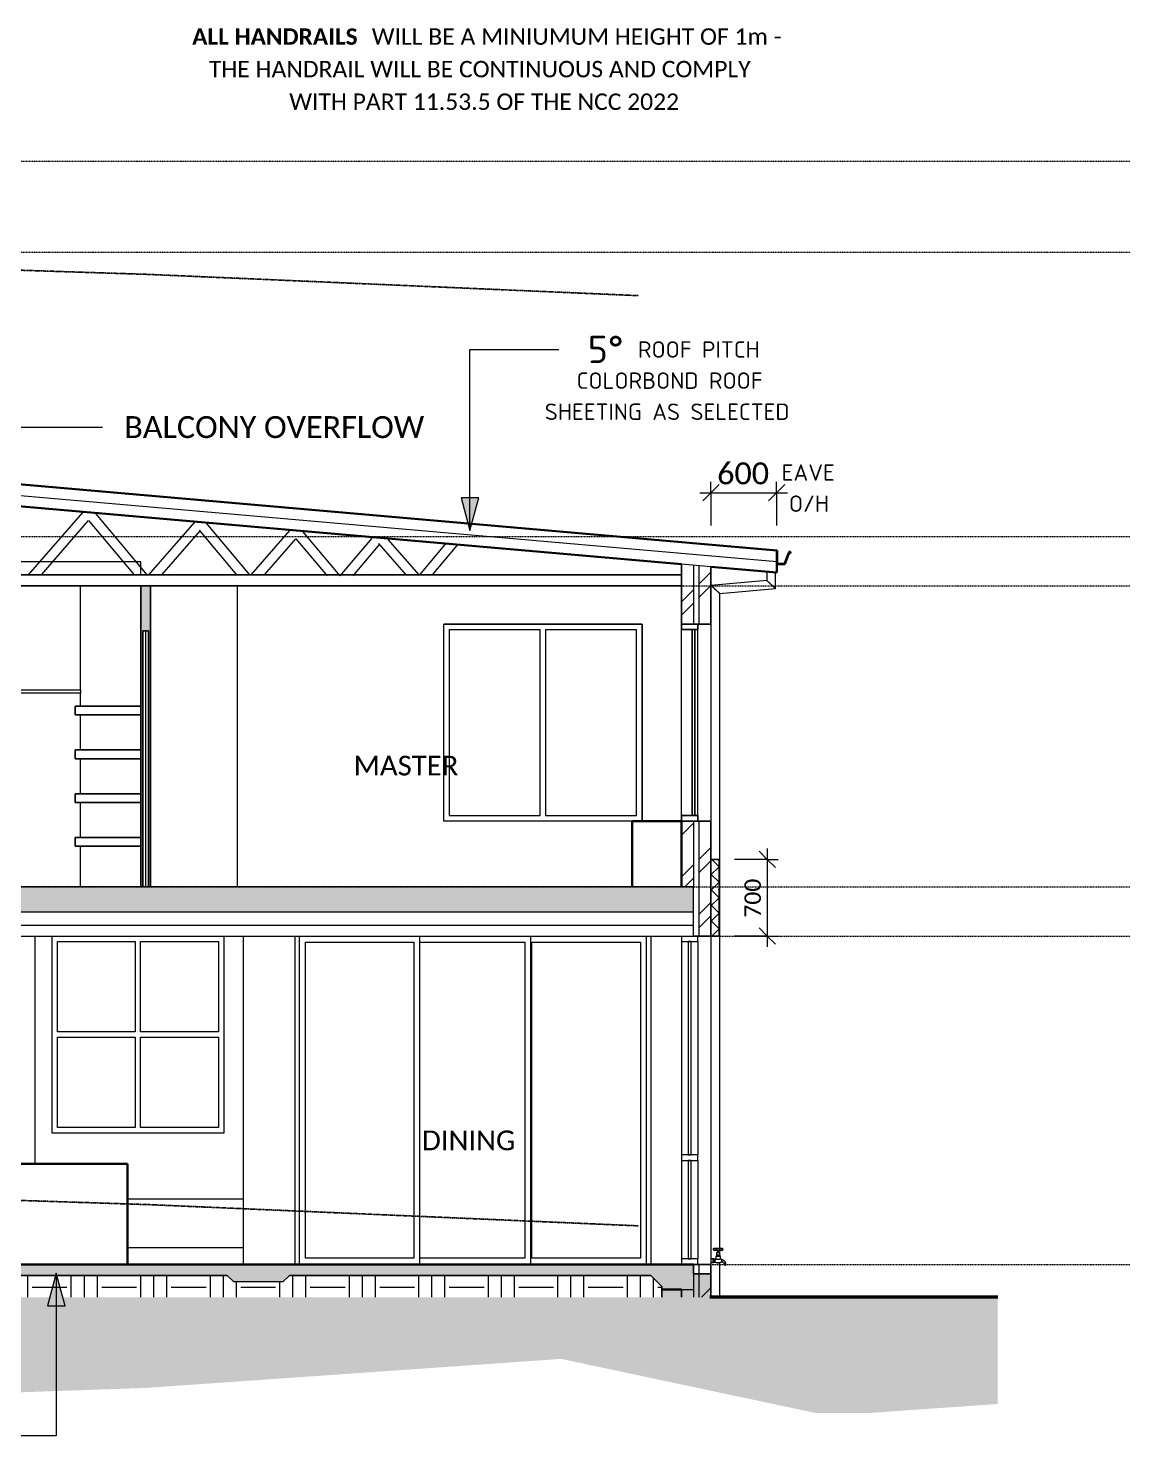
# Model space of a CAD drawing. Header units: millimetres. Extents: x 4189 to 32126, y 27098 to 40481.
# Drawn here: x 22062 to 32126, y 27323 to 40186 of the extents above; entities that cross this region are included whole.
import ezdxf

# ---------------------------------------------------------------- set-up
doc = ezdxf.new("R2010")
doc.units = ezdxf.units.MM
doc.linetypes.add('Centre', pattern=[30, 12, -6, 6, -6])
doc.linetypes.add('Dash 2_5mm', pattern=[5, 2.5, -2.5])
for name, color, linetype, lineweight in [('A-ANNO-DIMS', 211, 'Continuous', 9), ('A-ANNO-DIMS-100', 211, 'Continuous', 9), ('A-AREA-IDEN', 2, 'Continuous', 9), ('A-CLNG', 13, 'Continuous', 9), ('A-DETL', 90, 'Continuous', 9), ('A-DETL-GENF', 92, 'Continuous', 9), ('A-DETL-MEDM', 33, 'Continuous', 25), ('A-DETL-THIN', 151, 'Continuous', 9), ('A-DETL-WIDE', 214, 'Continuous', 50), ('A-DOOR', 31, 'Continuous', 9), ('A-DOOR-FRAM', 31, 'Continuous', 9), ('A-FLOR', 192, 'Continuous', 9), ('A-FLOR-LEVL', 51, 'Continuous', 9), ('A-FLOR-MCUT', 51, 'Continuous', 9), ('A-GENM', 13, 'Continuous', 9), ('A-GLAZ', 151, 'Continuous', 9), ('A-ROOF', 132, 'Continuous', 9), ('A-ROOF-MCUT', 132, 'Continuous', 35), ('A-ROOF-OTLN', 132, 'Continuous', 9), ('A-WALL', 113, 'Continuous', 9), ('A-WALL-PATT', 111, 'Continuous', 25), ('G-ANNO-TEXT', 231, 'Continuous', 9), ('I-WALL', 2, 'Continuous', 9), ('P-SANR-FIXT', 6, 'Continuous', 9), ('Q-CASE', 31, 'Continuous', 9)]:
    doc.layers.add(name, color=color, linetype=linetype, lineweight=lineweight)
doc.styles.add('Calibri', font='calibri.ttf', dxfattribs={"height": 150})
doc.styles.add('Calibri_1', font='calibri.ttf', dxfattribs={"height": 200})
doc.styles.add('Calibri_2', font='calibri.ttf', dxfattribs={"height": 180})
doc.styles.add('Calibri_B', font='calibrib.ttf', dxfattribs={"height": 150})
doc.styles.add('ISOCPEUR_1', font='ISOCPEUR.ttf', dxfattribs={"height": 150})
doc.styles.add('ISOCPEUR_2', font='ISOCPEUR.ttf', dxfattribs={"height": 250})
doc.dimstyles.new('1_5mm_Calibrii', dxfattribs={"dimscale": 304.8, "dimtxt": 176.602264, "dimasz": 0.492126, "dimexe": 0.328084, "dimexo": 0.0625, "dimgap": 0, "dimtad": 1, "dimdec": 0, "dimzin": 0, "dimdsep": 46, "dimtxsty": 'Calibri', "dimblk1": 'OBLIQUE', "dimblk2": 'OBLIQUE', "dimsah": 1, "dimcen": 0.09, "dimdle": 0.328084, "dimazin": 0, "dimtfac": 1, "dimtdec": 4, "dimtix": 1, "dimtmove": 0, "dimatfit": 3, "dimfxl": 0.984252, "dimfxlon": 1, "dimtvp": 1, "dimtolj": 1, "dimtzin": 0, "dimarcsym": 2})
doc.dimstyles.new('2_0mm_Calibrii', dxfattribs={"dimscale": 304.8, "dimtxt": 235.469685, "dimasz": 0.492126, "dimexe": 0.328084, "dimexo": 0.0625, "dimgap": 0, "dimtad": 1, "dimdec": 0, "dimzin": 0, "dimdsep": 46, "dimtxsty": 'Calibri_1', "dimblk1": 'OBLIQUE', "dimblk2": 'OBLIQUE', "dimsah": 1, "dimcen": 0.09, "dimdle": 0.328084, "dimazin": 0, "dimtfac": 1, "dimtdec": 4, "dimtix": 1, "dimtmove": 0, "dimatfit": 3, "dimfxl": 0.984252, "dimfxlon": 1, "dimtvp": 1, "dimtolj": 1, "dimtzin": 0, "dimarcsym": 2})
pattern_1 = [(45, (17970.97, 19353.85), (-251.447, 251.447), []), (45, (17970.97, 19734.85), (-251.447, 251.447), [])]
pattern_2 = [(0, (17970.97, 19353.85), (317.5, 317.5), [317.5, -317.5]), (0, (17970.97, 19472.9), (317.5, 317.5), [317.5, -317.5]), (0, (17970.97, 19591.97), (317.5, 317.5), [317.5, -317.5]), (90, (18010.66, 19631.66), (-317.5, 317.5), [317.5, -317.5]), (90, (18129.72, 19631.66), (-317.5, 317.5), [317.5, -317.5]), (90, (18248.8, 19631.66), (-317.5, 317.5), [317.5, -317.5])]

# ---------------------------------------------------------------- blocks, each defined once
blk = doc.blocks.new('3 PANEL 2 transom - AFA1842 SP-1980656-SECTION C-C')
at = {"layer": 'A-GLAZ', "lineweight": 25}
for p, q in [((28029, 34740), (28029, 34690)), ((28179, 34740), (28029, 34740)), ((28179, 34690), (28179, 34740)), ((28029, 34690), (28179, 34690)), ((28127, 34690), (28127, 32990)), ((28152, 34690), (28127, 34690)), ((28152, 32990), (28152, 34690)), ((28029, 32990), (28029, 32940)), ((28179, 32990), (28029, 32990)), ((28029, 32940), (28179, 32940)), ((28127, 32990), (28152, 32990)), ((28179, 32940), (28179, 32990))]:
    blk.add_line(p, q, dxfattribs=at)
at = {"layer": 'A-GLAZ'}
for p, q in [((28029, 32990), (28029, 34690)), ((28179, 32990), (28179, 34690))]:
    blk.add_line(p, q, dxfattribs=at)
blk = doc.blocks.new('AS_AA 0606 - 1518_2 PANEL HORIZONTAL_ - AA1818-1980610-SECTION C-C')
at = {"layer": 'A-GLAZ'}
for p, q in [((25859, 32940), (25859, 34740)), ((27669, 34740), (25859, 34740)), ((27669, 34740), (27669, 32940)), ((25909, 34690), (25909, 32990)), ((25909, 34690), (26739, 34690)), ((26739, 32990), (26739, 34690)), ((26789, 34690), (27619, 34690)), ((26789, 34690), (26789, 32990)), ((27619, 32990), (27619, 34690)), ((27579, 32940), (25859, 32940)), ((25909, 32990), (26739, 32990)), ((26789, 32990), (27619, 32990))]:
    blk.add_line(p, q, dxfattribs=at)
blk = doc.blocks.new('Stacker Door - 3 Panel - XXF3032 SP-2545091-SECTION C-C')
at = {"layer": 'A-DOOR'}
for p, q in [((24499, 31890), (24499, 28890)), ((24539, 28890), (24539, 31889)), ((24539, 31889), (27709, 31889)), ((27709, 28890), (27709, 31889)), ((27749, 31890), (27749, 28890))]:
    blk.add_line(p, q, dxfattribs=at)
at = {"layer": 'A-DOOR-FRAM'}
for p, q in [((24594, 28945), (24594, 31835)), ((24594, 31835), (25586, 31835)), ((25586, 31835), (25586, 28945)), ((25641, 28890), (25641, 31889)), ((25641, 31835), (26600, 31835)), ((26600, 31835), (26600, 28945)), ((26655, 28890), (26655, 31889)), ((26663, 28945), (26663, 31835)), ((26663, 31835), (27654, 31835)), ((27654, 31835), (27654, 28945)), ((25586, 28945), (24594, 28945)), ((26600, 28945), (25641, 28945)), ((27654, 28945), (26663, 28945))]:
    blk.add_line(p, q, dxfattribs=at)
blk = doc.blocks.new('custom - equal Panel M_6 PANEL HORIZONTAL_ - AFA3042T SP-2001726-SECTION C-C')
at = {"layer": 'A-GLAZ', "lineweight": 18}
for p, q in [((28029, 31890), (28029, 31840)), ((28029, 31840), (28179, 31840)), ((28117, 31840), (28092, 31840)), ((28092, 31840), (28092, 29890)), ((28117, 29890), (28117, 31840)), ((28179, 31890), (28139, 31890)), ((28179, 31840), (28179, 31890)), ((28179, 29890), (28029, 29890)), ((28029, 29890), (28029, 29840)), ((28092, 29890), (28117, 29890)), ((28179, 29840), (28179, 29890)), ((28029, 29840), (28179, 29840)), ((28117, 29840), (28092, 29840)), ((28092, 29840), (28092, 28940)), ((28117, 28940), (28117, 29840)), ((28179, 28940), (28029, 28940)), ((28029, 28940), (28029, 28890)), ((28029, 28890), (28179, 28890)), ((28092, 28940), (28117, 28940)), ((28179, 28890), (28179, 28940))]:
    blk.add_line(p, q, dxfattribs=at)
at = {"layer": 'A-GLAZ'}
for p, q in [((28029, 31840), (28029, 29890)), ((28179, 31840), (28179, 29890)), ((28029, 29840), (28029, 28940)), ((28179, 29840), (28179, 28940))]:
    blk.add_line(p, q, dxfattribs=at)
blk = doc.blocks.new('Custom - Equal Panel T _ M_4 PANEL VERTICAL_ - AF1815T SP-2446777-SECTION C-C')
at = {"layer": 'A-GLAZ'}
for p, q in [((22329, 31015), (22329, 31840)), ((22329, 31840), (23039, 31840)), ((23039, 31840), (23039, 31015)), ((23089, 31015), (23089, 31840)), ((23089, 31840), (23799, 31840)), ((23799, 31840), (23799, 31015)), ((23039, 31015), (22329, 31015)), ((23799, 31015), (23089, 31015)), ((22329, 30965), (23039, 30965)), ((22329, 30140), (22329, 30965)), ((23039, 30965), (23039, 30140)), ((23089, 30965), (23799, 30965)), ((23089, 30140), (23089, 30965)), ((23799, 30965), (23799, 30140)), ((23039, 30140), (22329, 30140)), ((23799, 30140), (23089, 30140))]:
    blk.add_line(p, q, dxfattribs=at)
blk = doc.blocks.new('Downpipe - 450 Eave-1917949-SECTION C-C')
at = {"layer": 'A-GENM'}
for p, q in [((28809, 35138), (28299, 35093)), ((28809, 35219), (28809, 35138)), ((28889, 35065), (28889, 35212)), ((28379, 35020), (28889, 35065)), ((28379, 29035), (28379, 35020)), ((28379, 28995), (28379, 29018)), ((28379, 28962), (28379, 28963)), ((28379, 28590), (28379, 28905))]:
    blk.add_line(p, q, dxfattribs=at)
for points in [[(28889, 35065), (28889, 35065), (28889, 35065), (28887, 35067), (28884, 35070), (28882, 35072), (28880, 35074), (28877, 35076), (28874, 35079), (28870, 35082), (28867, 35085), (28865, 35087), (28862, 35090), (28860, 35092), (28857, 35094), (28855, 35097), (28852, 35099), (28849, 35101), (28847, 35104), (28844, 35106), (28842, 35109), (28839, 35111), (28837, 35113), (28834, 35115), (28832, 35118), (28829, 35120), (28827, 35122), (28824, 35124), (28822, 35127), (28819, 35129), (28817, 35131), (28815, 35133), (28812, 35135), (28810, 35137), (28809, 35138), (28809, 35138)], [(28379, 35020), (28379, 35020), (28379, 35021), (28377, 35023), (28374, 35025), (28372, 35027), (28370, 35029), (28367, 35031), (28364, 35034), (28360, 35038), (28357, 35040), (28355, 35043), (28352, 35045), (28350, 35047), (28347, 35050), (28345, 35052), (28342, 35054), (28339, 35057), (28337, 35059), (28334, 35062), (28332, 35064), (28329, 35066), (28327, 35069), (28324, 35071), (28322, 35073), (28319, 35075), (28317, 35077), (28314, 35080), (28312, 35082), (28309, 35084), (28307, 35086), (28305, 35089), (28302, 35091), (28300, 35093), (28299, 35093), (28299, 35093)]]:
    blk.add_open_spline(points, degree=3, knots=[0, 0, 0, 0, 0.083333, 0.125, 0.166667, 0.208333, 0.229167, 0.25, 0.291667, 0.333333, 0.354167, 0.375, 0.395833, 0.416667, 0.4375, 0.458333, 0.479167, 0.5, 0.520833, 0.541667, 0.5625, 0.583333, 0.604167, 0.625, 0.645833, 0.666667, 0.6875, 0.708333, 0.75, 0.770833, 0.791667, 0.833333, 0.875, 0.916667, 1, 1, 1, 1], dxfattribs=at)
blk = doc.blocks.new('Tap - Tap-1959228-SECTION C-C')
at = {"layer": 'P-SANR-FIXT'}
for p, q in [((28344, 28962), (28344, 28940)), ((28365, 28962), (28344, 28962)), ((28345, 28963), (28345, 28962)), ((28365, 28963), (28345, 28963)), ((28349, 28995), (28349, 28976)), ((28365, 28995), (28349, 28995)), ((28349, 28976), (28365, 28976)), ((28349, 28976), (28349, 28963)), ((28377, 29036), (28352, 29036)), ((28352, 29018), (28352, 29036)), ((28352, 29018), (28358, 29018)), ((28354, 28976), (28354, 28963)), ((28358, 29018), (28358, 28995)), ((28365, 29020), (28363, 29020)), ((28366, 29020), (28365, 29020)), ((28380, 28995), (28365, 28995)), ((28365, 28976), (28380, 28976)), ((28365, 28976), (28365, 28963)), ((28385, 28963), (28365, 28963)), ((28386, 28962), (28365, 28962)), ((28371, 28995), (28371, 29018)), ((28371, 29018), (28377, 29018)), ((28375, 28976), (28375, 28963)), ((28377, 29036), (28377, 29018)), ((28380, 28976), (28380, 28995)), ((28380, 28976), (28380, 28963)), ((28385, 28962), (28385, 28963)), ((28386, 28940), (28386, 28962)), ((28319, 28939), (28299, 28939)), ((28299, 28908), (28319, 28908)), ((28319, 28930), (28319, 28940)), ((28325, 28940), (28319, 28940)), ((28319, 28917), (28319, 28930)), ((28325, 28930), (28319, 28930)), ((28319, 28907), (28319, 28917)), ((28325, 28917), (28319, 28917)), ((28325, 28907), (28319, 28907)), ((28325, 28940), (28325, 28930)), ((28335, 28935), (28325, 28939)), ((28325, 28930), (28325, 28917)), ((28325, 28917), (28325, 28907)), ((28325, 28908), (28335, 28911)), ((28347, 28937), (28365, 28937)), ((28365, 28937), (28382, 28937)), ((28398, 28932), (28398, 28933)), ((28398, 28914), (28398, 28930)), ((28421, 28885), (28436, 28884)), ((28435, 28884), (28436, 28884))]:
    blk.add_line(p, q, dxfattribs=at)
at = {"layer": 'P-SANR-FIXT', "flags": 128}
for points in [[(28320, 29027), (28324, 29035), (28331, 29036), (28342, 29034), (28352, 29036)], [(28352, 29036), (28342, 29034), (28331, 29036), (28324, 29035), (28320, 29027)], [(28352, 29018), (28342, 29019), (28331, 29018), (28324, 29019), (28320, 29027)], [(28320, 29027), (28324, 29019), (28331, 29018), (28342, 29019), (28352, 29018)], [(28377, 29036), (28387, 29034), (28398, 29036), (28405, 29035), (28409, 29027)], [(28409, 29027), (28405, 29035), (28398, 29036), (28387, 29034), (28377, 29036)], [(28409, 29027), (28405, 29019), (28398, 29018), (28387, 29019), (28377, 29018)], [(28377, 29018), (28387, 29019), (28398, 29018), (28405, 29019), (28409, 29027)], [(28335, 28935), (28339, 28938), (28344, 28940)], [(28344, 28940), (28339, 28938), (28335, 28935)], [(28335, 28935), (28335, 28934), (28335, 28932), (28335, 28929), (28335, 28927), (28335, 28923)], [(28335, 28923), (28335, 28920), (28335, 28917), (28335, 28915), (28335, 28913), (28335, 28912), (28335, 28911)], [(28398, 28914), (28377, 28905), (28356, 28904), (28335, 28911)], [(28335, 28911), (28356, 28904), (28377, 28905), (28398, 28914)], [(28386, 28940), (28392, 28937), (28398, 28933)], [(28398, 28933), (28392, 28937), (28386, 28940)], [(28436, 28884), (28437, 28886), (28437, 28888), (28436, 28890), (28436, 28892), (28436, 28893), (28436, 28895), (28435, 28897), (28435, 28899), (28435, 28900), (28434, 28902), (28433, 28904), (28433, 28905), (28432, 28907), (28431, 28909), (28430, 28910), (28429, 28912), (28428, 28913), (28427, 28915), (28426, 28916), (28425, 28917), (28424, 28919), (28422, 28920), (28421, 28921), (28420, 28922), (28418, 28923), (28417, 28924), (28415, 28925), (28414, 28926), (28412, 28927), (28411, 28928), (28409, 28929), (28407, 28929), (28406, 28930), (28404, 28930), (28402, 28931), (28400, 28931), (28399, 28931), (28398, 28932)], [(28398, 28915), (28399, 28915), (28400, 28915), (28401, 28914), (28402, 28914), (28404, 28913), (28405, 28913), (28406, 28912), (28407, 28912), (28408, 28911), (28409, 28911), (28409, 28910), (28410, 28909), (28411, 28908), (28412, 28908), (28413, 28907), (28414, 28906), (28414, 28905), (28415, 28904), (28416, 28903), (28416, 28902), (28417, 28901), (28417, 28900), (28418, 28899), (28418, 28898), (28419, 28897), (28419, 28896), (28420, 28895), (28420, 28894), (28420, 28893), (28420, 28891), (28420, 28890), (28420, 28889), (28421, 28888), (28421, 28887), (28421, 28886), (28420, 28885)]]:
    blk.add_lwpolyline(points, dxfattribs=at)
at = {"layer": 'P-SANR-FIXT'}
for points, knots in [([(28363, 29020), (28363, 29020), (28363, 29020), (28362, 29020), (28362, 29020), (28362, 29020), (28361, 29020), (28361, 29020), (28361, 29019), (28361, 29019), (28360, 29019), (28360, 29019), (28360, 29019), (28360, 29019), (28360, 29019), (28359, 29019), (28359, 29018), (28359, 29018), (28359, 29018), (28359, 29018), (28358, 29018), (28358, 29018), (28358, 29018)], [0, 0, 0, 0, 0.0833333, 0.125, 0.1666667, 0.2083333, 0.25, 0.2916667, 0.3125, 0.3333333, 0.3541667, 0.375, 0.4166667, 0.4583333, 0.5, 0.5416667, 0.5833333, 0.625, 0.6666667, 0.7083333, 0.75, 0.8333333, 0.8333333, 0.8333333, 0.8333333]), ([(28371, 29018), (28371, 29018), (28371, 29018), (28371, 29018), (28370, 29018), (28370, 29018), (28370, 29018), (28370, 29019), (28370, 29019), (28369, 29019), (28369, 29019), (28369, 29019), (28369, 29019), (28368, 29019), (28368, 29020), (28368, 29020), (28368, 29020), (28367, 29020), (28367, 29020), (28367, 29020), (28366, 29020), (28366, 29020)], [0.1666667, 0.1666667, 0.1666667, 0.1666667, 0.25, 0.2916667, 0.3333333, 0.375, 0.4166667, 0.4583333, 0.5, 0.5416667, 0.5833333, 0.625, 0.6666667, 0.6875, 0.7083333, 0.75, 0.7916667, 0.8333333, 0.875, 0.9166667, 1, 1, 1, 1])]:
    blk.add_open_spline(points, degree=3, knots=knots, dxfattribs=at)
for points in [[(28347, 28937), (28346, 28937), (28345, 28938), (28344, 28939), (28344, 28940), (28344, 28940)], [(28386, 28940), (28386, 28940), (28385, 28939), (28384, 28938), (28383, 28937), (28382, 28937)]]:
    blk.add_open_spline(points, degree=3, dxfattribs=at)
blk = doc.blocks.new('DIMBLOCK2-SECTION C-C')
at = {"layer": 'A-ANNO-DIMS-100'}
for p, q in [((28299, 35941), (28299, 36041)), ((28899, 35941), (28899, 36041)), ((28199, 35941), (28999, 35941)), ((28299, 35941), (28224, 35866)), ((28299, 35941), (28374, 36016)), ((28299, 35941), (28299, 35641)), ((28899, 35941), (28824, 35866)), ((28899, 35941), (28974, 36016)), ((28899, 35941), (28899, 35641))]:
    blk.add_line(p, q, dxfattribs=at)
at = {"layer": 'A-ANNO-DIMS-100', "color": 0, "insert": (28356, 36218), "char_height": 200, "width": 583.66, "attachment_point": 1, "line_spacing_factor": 1.158048, "style": 'Calibri_1'}
blk.add_mtext('600', dxfattribs=at)
blk = doc.blocks.new('_Oblique')
at = {"color": 0, "linetype": 'ByBlock', "lineweight": -2}
blk.add_line((-0.5, -0.5), (0.5, 0.5), dxfattribs=at)
blk = doc.blocks.new('DIMBLOCK4-SECTION C-C')
at = {"layer": 'A-ANNO-DIMS-100'}
for p, q in [((28813, 32690), (28813, 31790)), ((28813, 32590), (28513, 32590)), ((28813, 32590), (28738, 32665)), ((28813, 32590), (28888, 32515)), ((28813, 32590), (28913, 32590)), ((28813, 31890), (28738, 31965)), ((28813, 31890), (28513, 31890)), ((28813, 31890), (28888, 31815)), ((28813, 31890), (28913, 31890))]:
    blk.add_line(p, q, dxfattribs=at)
at = {"layer": 'A-ANNO-DIMS-100', "color": 0, "insert": (28605, 32058), "char_height": 150, "width": 437.74, "attachment_point": 1, "rotation": 90, "line_spacing_factor": 1.158048, "style": 'Calibri'}
blk.add_mtext('700', dxfattribs=at)

msp = doc.modelspace()

# ---------------------------------------------------------------- hatches: boundary and pattern name
at = {"layer": 'A-DETL-GENF'}
h = msp.add_hatch(dxfattribs=at)
h.set_pattern_fill('FP_15', style=0, pattern_type=2)
h.set_pattern_definition([(50, (17971, 19353.85), (728.737, -63.756), [76.2, -838.2]), (355, (17971, 19353.85), (-140.97, 764.228), [60.96, -670.56]), (100.451, (18031.7, 19348.54), (587.77, 700.467), [64.76, -712.36]), (46.184, (17971, 19557.05), (1084.316, -168.17), [114.3, -1257.3]), (96.636, (18061.3, 19543), (949.61, 989.71), [97.14, -1068.54]), (351.184, (17971, 19557), (949.62, 989.7), [91.44, -1005.84]), (21, (18072.6, 19506.25), (606.458, -409.06), [76.2, -838.2]), (326, (18072.6, 19506.25), (247.21, 736.753), [60.96, -670.56]), (71.451, (18123.1, 19472.16), (853.668, 327.685), [64.76, -712.36]), (37.5, (17970.97, 19353.85), (12.3547, 338.22), [33.528, -628.904, 33.528, -647.192, -673.1]), (37.5, (17970.97, 19353.85), (12.3547, 338.22), [-1343.152, 33.528, -639.572]), (7.5, (17970.97, 19353.85), (267.279, 400.722), [33.528, -354.584, 33.528, -613.664, -256.54]), (7.5, (17970.97, 19353.85), (267.279, 400.722), [-1035.304, 33.528, -223.012]), (327.5, (17744.4, 19353.85), (542.3633, -22.9153), [33.528, -220.472, 33.528, -1810.512]), (327.5, (17744.4, 19353.85), (542.3633, -22.9153), [-287.528, -758.952, 33.528, -1018.032]), (317.5, (17642.8, 19353.85), (592.517, 101.707), [33.528, -296.672, 33.528, -492.76, -746.76]), (317.5, (17642.8, 19353.85), (592.517, 101.707), [-856.488, 33.528, -713.232])])
h.paths.add_polyline_path([(9012.7, 31938), (10027.5, 31938), (10199.5, 32110), (28139.5, 32110), (28139.5, 32340), (19609.5, 32340), (19609.5, 32310), (17829.5, 32310), (17829.5, 32340), (16049.5, 32340), (16049.5, 32310), (13769.5, 32310), (13769.5, 32340), (9749.5, 32340), (9749.5, 32168), (8489.5, 32168), (8489.5, 31938)])
h = msp.add_hatch(dxfattribs=at)
h.set_pattern_fill('FP_13', color=8, style=0, pattern_type=2)
h.set_pattern_definition(pattern_2)
h.paths.add_polyline_path([(29435.9, 27532.6), (29753.8, 27532.6), (30918.8, 27614.1), (30918.8, 28590), (9589.5, 28590), (9589.5, 28576), (8989.5, 28576), (8989.5, 28090), (8539.5, 28090), (8539.5, 31890), (7299.5, 31890), (7299.5, 32054), (6746.6, 32069.1), (6746.6, 29173.8), (8608.7, 27976), (13980.9, 27976), (14780.8, 27532.6), (17427, 27532.6), (17699.5, 27570.9), (23139.5, 27760.9), (26930.2, 28026), (29251.2, 27532.6), (29408, 27532.6)])
h = msp.add_hatch(dxfattribs=at)
h.set_pattern_fill('FP_3', style=0, pattern_type=2)
h.set_pattern_definition([(50, (17970.97, 19353.85), (582.989, -51.005), [60.96, -670.56]), (355, (17971, 19353.85), (-112.777, 611.382), [48.768, -536.448]), (100.451, (18019.56, 19349.6), (470.216, 560.373), [51.808, -569.888]), (46.184, (17971, 19516.4), (867.453, -134.537), [91.44, -1005.84]), (96.636, (18043.3, 19505.2), (759.69, 791.77), [77.71, -854.83]), (351.184, (17971, 19516.4), (759.696, 791.76), [73.15, -804.67]), (21, (18052.25, 19475.77), (485.166, -327.249), [60.96, -670.56]), (326, (18052.25, 19475.77), (197.767, 589.402), [48.768, -536.448]), (71.451, (18092.7, 19448.5), (682.934, 262.148), [51.808, -569.888]), (37.5, (17970.97, 19353.85), (9.883, 270.576), [26.822, -503.123, 26.822, -517.754, -538.48]), (37.5, (17970.97, 19353.85), (9.883, 270.576), [-1074.522, 26.822, -511.658]), (7.5, (17970.97, 19353.85), (213.8225, 320.578), [26.822, -283.667, 26.822, -490.931, -205.232]), (7.5, (17970.97, 19353.85), (213.8225, 320.578), [-828.243, 26.822, -178.41]), (327.5, (17789.72, 19353.85), (433.891, -18.3325), [26.822, -176.378, 26.822, -607.162, -841.248]), (327.5, (17789.72, 19353.85), (433.891, -18.3325), [-837.184, 26.822, -814.426]), (317.5, (17708.44, 19353.85), (474.014, 81.365), [26.822, -237.338, 26.822, -394.208, -597.408]), (317.5, (17708.44, 19353.85), (474.014, 81.365), [-685.19, 26.822, -570.586])])
h.paths.add_polyline_path([(27849.5, 28590), (28299.5, 28590), (28299.5, 28804), (28139.5, 28804), (28139.5, 28890), (9749.5, 28890), (9749.5, 28730), (9589.5, 28730), (9590.6, 28590), (10039.5, 28590), (10039.5, 28689), (10139.5, 28789), (12114.5, 28789), (12174.5, 28729), (12474.5, 28729), (12534.5, 28789), (14074.5, 28789), (14134.5, 28729), (14434.5, 28729), (14494.5, 28789), (15894.5, 28789), (15954.5, 28729), (16254.5, 28729), (16314.5, 28789), (18003.4, 28789), (18063.4, 28729), (18964.5, 28729), (19024.5, 28789), (23879.5, 28789), (23939.5, 28729), (24389.5, 28729), (24449.5, 28789), (27749.5, 28789), (27849.5, 28689), (27849.5, 28592.4)])
h = msp.add_hatch(dxfattribs=at)
h.set_pattern_fill('FP_13', color=8, style=0, pattern_type=2)
h.set_pattern_definition(pattern_2)
h.paths.add_polyline_path([(27849.5, 28589), (27849.5, 28689), (27749.5, 28789), (24449.5, 28789), (24389.5, 28729), (23939.5, 28729), (23879.5, 28789), (19024.5, 28789), (18964.5, 28729), (18063.4, 28729), (18003.4, 28789), (16314.5, 28789), (16254.5, 28729), (15954.5, 28729), (15894.5, 28789), (14494.5, 28789), (14434.5, 28729), (14134.5, 28729), (14074.5, 28789), (12534.5, 28789), (12474.5, 28729), (12174.5, 28729), (12114.5, 28789), (10139.5, 28789), (10039.5, 28689), (10039.5, 28589), (27141.9, 28589)])
at = {"layer": 'A-WALL-PATT', "lineweight": 9}
h = msp.add_hatch(dxfattribs=at)
h.set_pattern_fill('FP_1', color=256, style=0, pattern_type=2)
h.set_pattern_definition(pattern_1)
h.paths.add_polyline_path([(28076.6, 32340), (28139.5, 32340), (28139.5, 32940), (28029.5, 32940), (28029.5, 32340)])
h.paths.add_polyline_path([(28029.5, 34740), (28139.5, 34740), (28139.5, 35277.9), (28029.5, 35287.5), (28029.5, 35070.3)])
h = msp.add_hatch(dxfattribs=at)
h.set_pattern_fill('FP_1', color=256, style=0, pattern_type=2)
h.set_pattern_definition(pattern_1)
h.paths.add_polyline_path([(28299.5, 31890), (28299.5, 32940), (28189.5, 32940), (28189.5, 31890), (28274.9, 31890)])
h.paths.add_polyline_path([(28299.5, 34740), (28299.5, 35263.9), (28189.5, 35273.5), (28189.5, 34740), (28274.9, 34740)])
msp.add_hatch(color=256, dxfattribs=at).paths.add_polyline_path([(23179.5, 32340), (23179.5, 35090), (23089.5, 35090), (23089.5, 32340), (23109.5, 32340), (23109.5, 34680), (23159.5, 34680), (23159.5, 32340)])
h = msp.add_hatch(dxfattribs=at)
h.set_pattern_fill('FP_6', color=256, angle=225, style=0, pattern_type=2)
h.set_pattern_definition([(135, (28374.46, 32240), (-70.71, -70.71), []), (225, (28374.46, 32240), (70.71, -70.71), [])])
h.paths.add_polyline_path([(28369.4, 31890), (28374.5, 31890), (28374.5, 32590), (28299.5, 32590), (28299.5, 31890)])
h = msp.add_hatch(dxfattribs=at)
h.set_pattern_fill('FP_1', color=256, style=0, pattern_type=2)
h.set_pattern_definition(pattern_1)
h.paths.add_polyline_path([(28189.5, 28590), (28299.5, 28590), (28299.5, 28890), (28189.5, 28890), (28189.5, 28722.8)])
h = msp.add_hatch(dxfattribs=at)
h.set_pattern_fill('FP_1', color=256, style=0, pattern_type=2)
h.set_pattern_definition(pattern_1)
h.paths.add_polyline_path([(28139.5, 28590), (28139.5, 28660), (28029.5, 28660), (28029.5, 28590)])
at = {"layer": 'G-ANNO-TEXT'}
for points in [[(26097.8, 35594.4), (26178.2, 35894.4), (26017.4, 35894.4)], [(22318.6, 28810), (22238.3, 28510), (22399, 28510)]]:
    msp.add_hatch(color=7, dxfattribs=at).paths.add_polyline_path(points)

# ---------------------------------------------------------------- linework, layer by layer
at = {"layer": 'A-CLNG', "lineweight": 25}
for p, q in [((28029.5, 35190), (19609.5, 35190)), ((19609.5, 35090), (28029.5, 35090))]:
    msp.add_line(p, q, dxfattribs=at)
at = {"layer": 'A-DETL', "linetype": 'Dash 2_5mm', "lineweight": 25}
for p, q in [((18700, 38081.3), (23162.6, 37935.8)), ((27638.4, 37741.7), (23162.6, 37935.8)), ((18700, 29581.3), (23162.6, 29435.8)), ((27638.4, 29241.7), (23162.6, 29435.8))]:
    msp.add_line(p, q, dxfattribs=at)
at = {"layer": 'A-DETL'}
for p, q in [((28139.5, 32110), (28139.5, 32340)), ((28139.5, 31890), (28139.5, 32110)), ((18269.5, 31990), (28139.5, 31990)), ((18269.5, 31890), (28139.5, 31890)), ((23939.5, 28729), (23879.5, 28789)), ((24389.5, 28729), (23939.5, 28729)), ((24449.5, 28789), (24389.5, 28729)), ((27849.5, 28689), (27749.5, 28789))]:
    msp.add_line(p, q, dxfattribs=at)
at = {"layer": 'A-DETL-MEDM'}
for p, q in [((28139.5, 28890), (9749.5, 28890)), ((28139.5, 28804), (28139.5, 28890)), ((23879.5, 28789), (19024.5, 28789)), ((27749.5, 28789), (24449.5, 28789)), ((27849.5, 28589), (27849.5, 28689)), ((28299.5, 28804), (28139.5, 28804)), ((28299.5, 28590), (28299.5, 28804))]:
    msp.add_line(p, q, dxfattribs=at)
at = {"layer": 'A-DETL-THIN'}
for p, q in [((22063.4, 35190), (22560.1, 35761.3)), ((22182.7, 35190), (22613.7, 35685.8)), ((22613.7, 35685.8), (23029.7, 35190)), ((22676.3, 35751.2), (23147.2, 35190)), ((23164.3, 35190), (23583.1, 35671.8)), ((23686.5, 35662.8), (24083.2, 35190)), ((23283.5, 35190), (23636.7, 35596.3)), ((23623.8, 35597.4), (23965.7, 35190)), ((24100.3, 35190), (24453, 35595.7)), ((24219.5, 35190), (24506.5, 35520.2)), ((24506.5, 35520.2), (24792, 35180)), ((24569.2, 35585.6), (24909.5, 35180)), ((25200.7, 35527.1), (24909.5, 35180)), ((25633.4, 35190), (25351.8, 35513.9)), ((25271.2, 35471.1), (25027, 35180)), ((25514.1, 35190), (25263.8, 35477.9)), ((25869.5, 35468.6), (25635.7, 35190)), ((25979, 35459), (25753.2, 35190)), ((28139.5, 32340), (19609.5, 32340)), ((10199.5, 32110), (28139.5, 32110))]:
    msp.add_line(p, q, dxfattribs=at)
at = {"layer": 'A-DETL-WIDE'}
msp.add_line((30918.8, 28590), (28289.8, 28590), dxfattribs=at)
at = {"layer": 'A-FLOR', "lineweight": 35}
for p, q in [((28029.5, 32940), (27579.5, 32940)), ((27579.5, 32940), (27579.5, 32340)), ((28029.5, 32340), (28029.5, 32940)), ((22969.5, 29810), (19969.5, 29810)), ((22969.5, 28890), (22969.5, 29810)), ((28139.5, 28890), (9749.5, 28890)), ((27849.5, 28660), (28029.5, 28660))]:
    msp.add_line(p, q, dxfattribs=at)
at = {"layer": 'A-FLOR'}
for p, q in [((22969.5, 29490), (24029.5, 29490)), ((24029.5, 29040), (22969.5, 29040))]:
    msp.add_line(p, q, dxfattribs=at)
at = {"layer": 'A-FLOR-LEVL', "linetype": 'Centre'}
for p, q in [((4188.9, 38970), (32125.7, 38970)), ((4188.9, 38140), (32125.7, 38140)), ((4188.9, 35540), (32125.7, 35540)), ((4188.9, 35090), (32125.7, 35090)), ((4188.9, 32340), (32125.7, 32340)), ((4188.9, 31890), (32125.7, 31890)), ((4188.9, 28890), (32125.7, 28890))]:
    msp.add_line(p, q, dxfattribs=at)
at = {"layer": 'A-FLOR-MCUT'}
msp.add_line((28029.5, 28660), (28139.5, 28660), dxfattribs=at)
at = {"layer": 'A-ROOF', "lineweight": 35}
for p, q in [((28899.5, 35413.2), (20579.5, 36141.1)), ((20579.5, 35939.3), (28029.5, 35287.5)), ((28299.5, 35263.9), (28899.5, 35211.4)), ((28899.5, 35211.4), (28899.5, 35288.2))]:
    msp.add_line(p, q, dxfattribs=at)
at = {"layer": 'A-ROOF'}
for p, q in [((20579.5, 36140.1), (28899.5, 35412.2)), ((20579.5, 36039.7), (28899.5, 35311.8))]:
    msp.add_line(p, q, dxfattribs=at)
at = {"layer": 'A-ROOF-MCUT'}
for p, q in [((28902.6, 35413.2), (28899.5, 35413.2)), ((28899.5, 35413.2), (28899.5, 35288.2)), ((28902.6, 35291.4), (28902.6, 35413.2)), ((29009.4, 35390.9), (28971.3, 35291.4)), ((28973.7, 35288.2), (29011.8, 35387.8)), ((29021.3, 35390.9), (29009.4, 35390.9)), ((29024.5, 35400.5), (29011.8, 35400.5)), ((29011.8, 35400.5), (29011.8, 35397.3)), ((29011.8, 35397.3), (29021.3, 35397.3)), ((29011.8, 35387.8), (29024.5, 35387.8)), ((29021.3, 35397.3), (29021.3, 35390.9)), ((29024.5, 35387.8), (29024.5, 35400.5)), ((28899.5, 35288.2), (28973.7, 35288.2)), ((28971.3, 35291.4), (28902.6, 35291.4))]:
    msp.add_line(p, q, dxfattribs=at)
at = {"layer": 'A-ROOF-OTLN'}
msp.add_line((25902.6, 35675.6), (25899.5, 35675.6), dxfattribs=at)
at = {"layer": 'A-WALL'}
for p, q in [((23089.5, 35310), (20579.5, 35310)), ((23089.5, 35190), (23089.5, 35310)), ((28299.5, 35263.9), (28029.5, 35287.5)), ((28139.5, 35277.9), (28139.5, 34740)), ((28189.5, 35273.5), (28189.5, 34740)), ((25859.5, 32940), (25859.5, 34740)), ((25859.5, 34740), (27669.5, 34740)), ((27669.5, 34740), (27669.5, 32940)), ((28299.5, 34740), (28299.5, 32940)), ((27579.5, 32940), (25859.5, 32940)), ((28139.5, 32940), (28139.5, 32340)), ((28189.5, 32940), (28189.5, 31890)), ((22279.5, 30090), (22279.5, 31890)), ((23849.5, 31890), (23849.5, 30090)), ((24029.5, 28890), (24029.5, 31890)), ((24499.5, 28890), (24499.5, 31890)), ((27749.5, 31890), (27749.5, 28890)), ((28299.5, 31890), (28299.5, 28890)), ((23849.5, 30090), (22279.5, 30090)), ((28139.5, 28890), (28139.5, 28590)), ((28189.5, 28890), (28189.5, 28590))]:
    msp.add_line(p, q, dxfattribs=at)
at = {"layer": 'A-WALL', "lineweight": 25}
for p, q in [((28029.5, 35287.5), (28029.5, 34740)), ((28299.5, 34740), (28299.5, 35263.9)), ((28029.5, 34740), (28299.5, 34740)), ((28299.5, 32940), (28029.5, 32940)), ((28299.5, 31890), (28299.5, 32940)), ((28374.5, 32590), (28299.5, 32590)), ((28374.5, 31890), (28374.5, 32590)), ((28139.5, 31890), (28374.5, 31890)), ((28299.5, 28890), (28139.5, 28890)), ((28299.5, 28590), (28299.5, 28890)), ((28029.5, 28660), (28029.5, 28590))]:
    msp.add_line(p, q, dxfattribs=at)
at = {"layer": 'G-ANNO-TEXT', "color": 7}
for p, q in [((26097.8, 37249.7), (26631.3, 37249.7)), ((26097.8, 35594.4), (26097.8, 37249.7)), ((26631.3, 37249.7), (26909.1, 37249.7)), ((21520.4, 36540.6), (22739.2, 36540.6)), ((21520.4, 36540.6), (22739.2, 36540.6)), ((26178.2, 35894.4), (26017.4, 35894.4)), ((26017.4, 35894.4), (26097.8, 35594.4)), ((26097.8, 35594.4), (26178.2, 35894.4)), ((22318.6, 28810), (22238.3, 28510)), ((22399, 28510), (22318.6, 28810)), ((22318.6, 28810), (22318.6, 27322.9)), ((22238.3, 28510), (22399, 28510)), ((22318.6, 27322.9), (21301.4, 27322.9))]:
    msp.add_line(p, q, dxfattribs=at)
at = {"layer": 'I-WALL'}
for p, q in [((22539.5, 34140), (22539.5, 35090)), ((23969.5, 35090), (23969.5, 32340)), ((23134.5, 34680), (23134.5, 32340)), ((22539.5, 33990), (22539.5, 34110)), ((22539.5, 33590), (22539.5, 33910)), ((22539.5, 33190), (22539.5, 33510)), ((22539.5, 32790), (22539.5, 33110)), ((22539.5, 32340), (22539.5, 32710)), ((22124.5, 29810), (22124.5, 31890))]:
    msp.add_line(p, q, dxfattribs=at)
at = {"layer": 'I-WALL', "lineweight": 25}
for p, q in [((23089.5, 35090), (23089.5, 32340)), ((23179.5, 32340), (23179.5, 35090)), ((23109.5, 32340), (23109.5, 34680)), ((23109.5, 34680), (23159.5, 34680)), ((23159.5, 34680), (23159.5, 32340))]:
    msp.add_line(p, q, dxfattribs=at)
at = {"layer": 'Q-CASE'}
for p, q in [((20296.3, 34140), (22539.5, 34140)), ((22539.5, 34110), (20296.3, 34110)), ((22539.5, 34140), (22539.5, 34110))]:
    msp.add_line(p, q, dxfattribs=at)
at = {"layer": 'Q-CASE', "lineweight": 25}
for p, q in [((23089.5, 33990), (22489.5, 33990)), ((22489.5, 33990), (22489.5, 33910)), ((23089.5, 33910), (23089.5, 33990)), ((22489.5, 33910), (23089.5, 33910)), ((23089.5, 33590), (22489.5, 33590)), ((22489.5, 33590), (22489.5, 33510)), ((23089.5, 33510), (23089.5, 33590)), ((22489.5, 33510), (23089.5, 33510)), ((23089.5, 33190), (22489.5, 33190)), ((22489.5, 33190), (22489.5, 33110)), ((23089.5, 33110), (23089.5, 33190)), ((22489.5, 33110), (23089.5, 33110)), ((23089.5, 32790), (22489.5, 32790)), ((22489.5, 32790), (22489.5, 32710)), ((22489.5, 32710), (23089.5, 32710)), ((23089.5, 32710), (23089.5, 32790))]:
    msp.add_line(p, q, dxfattribs=at)

# ---------------------------------------------------------------- block references
at = {"layer": 'A-DOOR'}
msp.add_blockref('Stacker Door - 3 Panel - XXF3032 SP-2545091-SECTION C-C', (0, 0), dxfattribs=at)
at = {"layer": 'A-GENM'}
msp.add_blockref('Downpipe - 450 Eave-1917949-SECTION C-C', (0, 0), dxfattribs=at)
at = {"layer": 'A-GLAZ'}
for name in ['AS_AA 0606 - 1518_2 PANEL HORIZONTAL_ - AA1818-1980610-SECTION C-C', '3 PANEL 2 transom - AFA1842 SP-1980656-SECTION C-C', 'Custom - Equal Panel T _ M_4 PANEL VERTICAL_ - AF1815T SP-2446777-SECTION C-C', 'custom - equal Panel M_6 PANEL HORIZONTAL_ - AFA3042T SP-2001726-SECTION C-C']:
    msp.add_blockref(name, (0, 0), dxfattribs=at)
at = {"layer": 'P-SANR-FIXT'}
msp.add_blockref('Tap - Tap-1959228-SECTION C-C', (0, 0), dxfattribs=at)

# ---------------------------------------------------------------- texts
at = {"layer": 'A-AREA-IDEN', "char_height": 180, "attachment_point": 1, "style": 'Calibri_2'}
for s, insert, width in [('MASTER', (25034.7, 33537.4), 1178.481), ('DINING', (25659.2, 30113), 1050.211)]:
    msp.add_mtext(s, dxfattribs=dict(at, insert=insert, width=width))
at = {"layer": 'G-ANNO-TEXT', "color": 7, "attachment_point": 1}
for s, insert, char_height, width, style in [(' ALL HANDRAILS', (23507.4, 40184.3), 150, 1988.185, 'Calibri_B'), (' WILL BE A MINIUMUM HEIGHT OF 1m -', (25147.8, 40184.3), 150, 4802.108, 'Calibri'), ('THE HANDRAIL WILL BE CONTINUOUS AND COMPLY ', (23712.5, 39886.7), 150, 6349.365, 'Calibri'), ('WITH PART 11.53.5 OF THE NCC 2022', (24446.7, 39589), 150, 4513.501, 'Calibri'), ('5°', (27175.2, 37375.9), 250, 400.844, 'ISOCPEUR_2'), ('      ROOF PITCH', (27059.1, 37324.7), 150, 1964.134, 'ISOCPEUR_1'), ('COLORBOND ROOF', (27072.3, 37040.2), 150, 1940.084, 'ISOCPEUR_1'), ('SHEETING AS SELECTED', (26781.3, 36755.8), 150, 2637.552, 'ISOCPEUR_1'), ('BALCONY OVERFLOW', (22939.2, 36640.6), 200, 3383.121, 'Calibri_1'), ('EAVE ', (28945.3, 36200.2), 150, 673.417, 'ISOCPEUR_1'), ('O/H', (29011.5, 35915.8), 150, 416.877, 'ISOCPEUR_1')]:
    msp.add_mtext(s, dxfattribs=dict(at, insert=insert, char_height=char_height, width=width, style=style))

# ---------------------------------------------------------------- dimensions: what is measured, and where the dimension line sits
at = {"layer": 'A-ANNO-DIMS'}
dim = msp.add_linear_dim(base=(28899.5, 35940.6), p1=(28299.5, 35640.6), p2=(28899.5, 35640.6), dimstyle='2_0mm_Calibrii', override={"dimpost": '<>', "dimfxl": 600}, dxfattribs=at)
dim.commit()
dim.dimension.update_dxf_attribs({"geometry": 'DIMBLOCK2-SECTION C-C', "text_midpoint": (28599.5, 36043.1)})
dim = msp.add_linear_dim(base=(28813.1, 31890), p1=(28513.1, 32590), p2=(28513.1, 31890), angle=90, dimstyle='1_5mm_Calibrii', override={"dimpost": '<>', "dimfxl": 700}, dxfattribs=at)
dim.commit()
dim.dimension.update_dxf_attribs({"geometry": 'DIMBLOCK4-SECTION C-C', "text_midpoint": (28736.2, 32240)})

doc.saveas('drawing.dxf')
